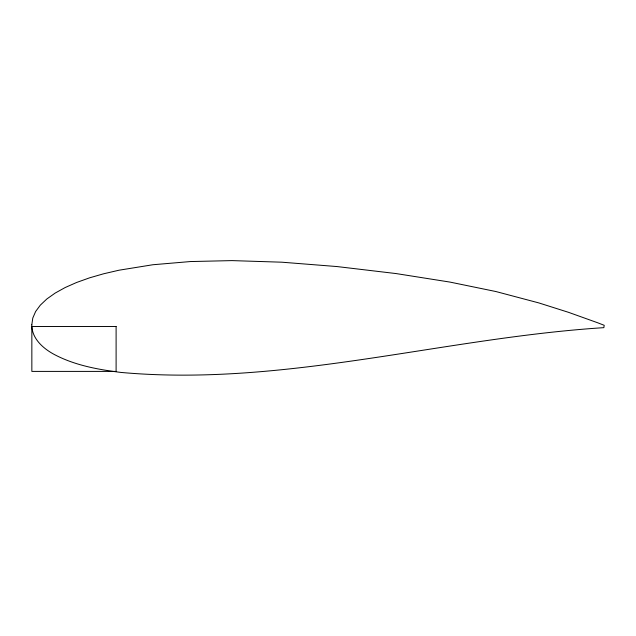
<?xml version="1.0" encoding="UTF-8"?>
<svg xmlns="http://www.w3.org/2000/svg" width="636" height="636" viewBox="0 0 636 636"><rect width="100%" height="100%" fill="white"/><g stroke="black" fill="none" stroke-linecap="round" stroke-linejoin="round"><path stroke-width="0.95" d="M31.8 324.837C31.689 338.511 43.216 348.584 54.354 354.514C74.865 365.366 98.111 369.564 120.912 372.426C283.322 387.093 442.481 338.01 603.85 327.659L604.2 325.298L597.498 322.706L568.441 312.3L538.779 302.903L495.913 291.542L449.946 282.082L396.029 273.56L336.969 266.556L281.82 262.199L232.029 260.609L190.379 261.555L152.831 264.751L118.996 270.213L103.565 273.798L89.604 277.829L76.558 282.495L65.158 287.544L55.213 293.053L46.841 298.976L40.322 305.145L35.632 311.505L32.794 318.032L31.8 324.837M116.102 326.483L31.848 326.483L31.848 371.4L116.102 371.4L116.102 326.483"/></g></svg>
